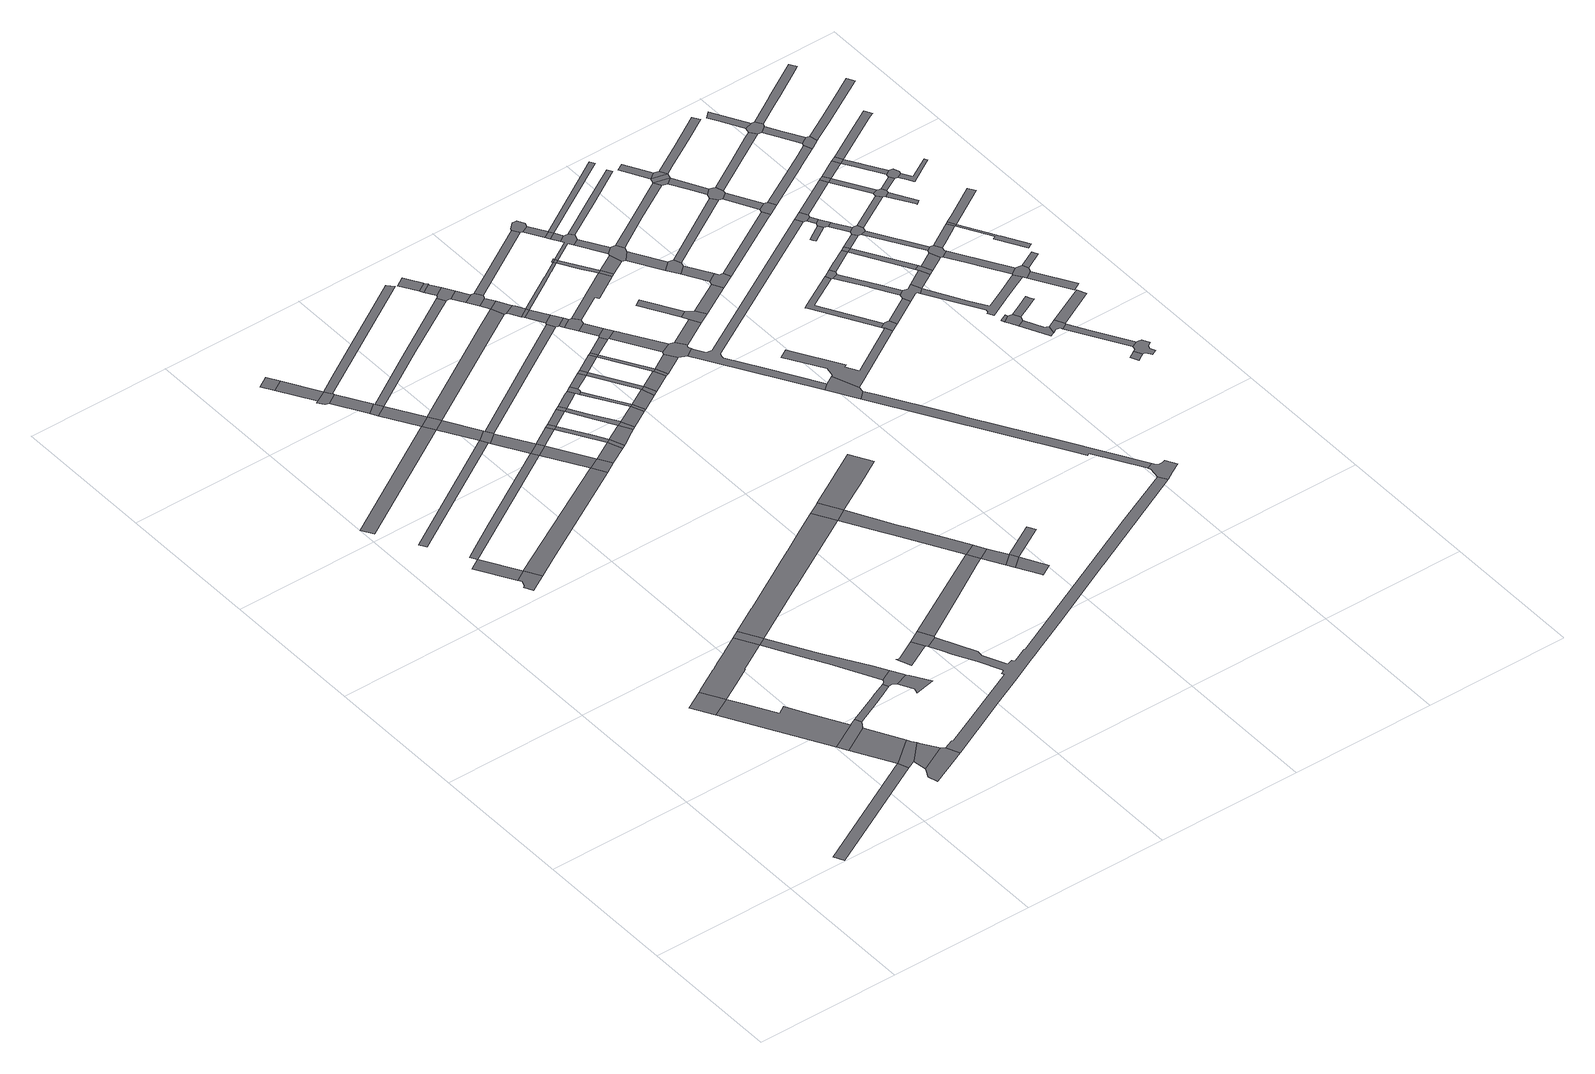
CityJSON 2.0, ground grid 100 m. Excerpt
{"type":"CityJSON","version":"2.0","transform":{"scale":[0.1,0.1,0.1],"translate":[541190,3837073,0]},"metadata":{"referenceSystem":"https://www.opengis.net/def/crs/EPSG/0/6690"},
"CityObjects":{
"road1":{"type":"Road","geometry":[{"type":"MultiSurface","lod":"1","boundaries":[[[0,1,2,3]]]}]},
"road2":{"type":"Road","geometry":[{"type":"MultiSurface","lod":"1","boundaries":[[[4,5,6,7]]]}]},
"road3":{"type":"Road","attributes":{"RoadStructureAttribute.sectionType":"1"},"geometry":[{"type":"MultiSurface","lod":"1","boundaries":[[[8,9,10,11,12,7,6,13,14,15]]]}]},
"road4":{"type":"Road","geometry":[{"type":"MultiSurface","lod":"1","boundaries":[[[16,15,14,17,18,19]]]}]},
"road5":{"type":"Road","attributes":{"RoadStructureAttribute.sectionType":"1"},"geometry":[{"type":"MultiSurface","lod":"1","boundaries":[[[18,17,0,20]]]}]},
"road6":{"type":"Road","attributes":{"RoadStructureAttribute.sectionType":"1"},"geometry":[{"type":"MultiSurface","lod":"1","boundaries":[[[21,22,23,24]]]}]},
"road7":{"type":"Road","geometry":[{"type":"MultiSurface","lod":"1","boundaries":[[[25,20,0,3,26,27]]]}]},
"road8":{"type":"Road","geometry":[{"type":"MultiSurface","lod":"1","boundaries":[[[24,23,28,29,30,31,32,33]]]}]},
"road9":{"type":"Road","attributes":{"RoadStructureAttribute.sectionType":"1"},"geometry":[{"type":"MultiSurface","lod":"1","boundaries":[[[34,35,36,37,38,39,40,41,42,43,4,7,44,45,46,47,48]]]}]},
"road10":{"type":"Road","geometry":[{"type":"MultiSurface","lod":"1","boundaries":[[[49,50,51,52,53,54,55]]]}]},
"road11":{"type":"Road","attributes":{"RoadStructureAttribute.sectionType":"1"},"geometry":[{"type":"MultiSurface","lod":"1","boundaries":[[[56,27,26,50,49]]]}]},
"road12":{"type":"Road","attributes":{"RoadStructureAttribute.sectionType":"1"},"geometry":[{"type":"MultiSurface","lod":"1","boundaries":[[[57,58,59,60,16,19,61,62,63,64]]]}]},
"road13":{"type":"Road","attributes":{"RoadStructureAttribute.sectionType":"1"},"geometry":[{"type":"MultiSurface","lod":"1","boundaries":[[[65,66,67,68]]]}]},
"road14":{"type":"Road","geometry":[{"type":"MultiSurface","lod":"1","boundaries":[[[69,34,48,70]]]}]},
"road15":{"type":"Road","attributes":{"RoadStructureAttribute.sectionType":"1"},"geometry":[{"type":"MultiSurface","lod":"1","boundaries":[[[71,72,73,74,75,76]]]}]},
"road16":{"type":"Road","attributes":{"RoadStructureAttribute.sectionType":"1"},"geometry":[{"type":"MultiSurface","lod":"1","boundaries":[[[77,78,79,70,48,80,81,82,83,84,85,86]]]}]},
"road17":{"type":"Road","attributes":{"RoadStructureAttribute.sectionType":"1"},"geometry":[{"type":"MultiSurface","lod":"1","boundaries":[[[87,88,89,90,21,91]]]}]},
"road18":{"type":"Road","geometry":[{"type":"MultiSurface","lod":"1","boundaries":[[[92,86,85,93,94,95,57,64,96,97,98]]]}]},
"road19":{"type":"Road","attributes":{"RoadStructureAttribute.sectionType":"1"},"geometry":[{"type":"MultiSurface","lod":"1","boundaries":[[[99,24,33,100,101]]]}]},
"road20":{"type":"Road","geometry":[{"type":"MultiSurface","lod":"1","boundaries":[[[102,103,104,105,98,97]]]}]},
"road21":{"type":"Road","geometry":[{"type":"MultiSurface","lod":"1","boundaries":[[[106,107,108,109]]]}]},
"road22":{"type":"Road","attributes":{"RoadStructureAttribute.sectionType":"1"},"geometry":[{"type":"MultiSurface","lod":"1","boundaries":[[[109,108,110,111]]]}]},
"road23":{"type":"Road","geometry":[{"type":"MultiSurface","lod":"1","boundaries":[[[111,110,112,113,114,115,116,117,118,119]]]}]},
"road24":{"type":"Road","attributes":{"RoadStructureAttribute.sectionType":"1"},"geometry":[{"type":"MultiSurface","lod":"1","boundaries":[[[117,116,120,121,122]]]}]},
"road25":{"type":"Road","geometry":[{"type":"MultiSurface","lod":"1","boundaries":[[[122,121,123,124,125]]]}]},
"road26":{"type":"Road","attributes":{"RoadStructureAttribute.sectionType":"1"},"geometry":[{"type":"MultiSurface","lod":"1","boundaries":[[[126,127,128,129,130,131]]]}]},
"road27":{"type":"Road","attributes":{"RoadStructureAttribute.sectionType":"1"},"geometry":[{"type":"MultiSurface","lod":"1","boundaries":[[[124,123,65,132]]]}]},
"road28":{"type":"Road","geometry":[{"type":"MultiSurface","lod":"1","boundaries":[[[132,65,68,133]]]}]},
"road29":{"type":"Road","attributes":{"RoadStructureAttribute.sectionType":"1"},"geometry":[{"type":"MultiSurface","lod":"1","boundaries":[[[133,68,71,134]]]}]},
"road30":{"type":"Road","geometry":[{"type":"MultiSurface","lod":"1","boundaries":[[[135,126,131,136,137,138]]]}]},
"road31":{"type":"Road","attributes":{"RoadStructureAttribute.sectionType":"1"},"geometry":[{"type":"MultiSurface","lod":"1","boundaries":[[[139,140,141,142,143,144,145,146,147,148,149,69,70,150,151,152]]]}]},
"road32":{"type":"Road","geometry":[{"type":"MultiSurface","lod":"1","boundaries":[[[134,71,76,153,154,155,156]]]}]},
"road33":{"type":"Road","attributes":{"RoadStructureAttribute.sectionType":"1"},"geometry":[{"type":"MultiSurface","lod":"1","boundaries":[[[154,153,87,157]]]}]},
"road34":{"type":"Road","geometry":[{"type":"MultiSurface","lod":"1","boundaries":[[[157,87,91,158]]]}]},
"road35":{"type":"Road","attributes":{"RoadStructureAttribute.sectionType":"1"},"geometry":[{"type":"MultiSurface","lod":"1","boundaries":[[[159,158,91,160,99,161]]]}]},
"road36":{"type":"Road","geometry":[{"type":"MultiSurface","lod":"1","boundaries":[[[161,99,101,162,163]]]}]},
"road37":{"type":"Road","attributes":{"RoadStructureAttribute.sectionType":"1"},"geometry":[{"type":"MultiSurface","lod":"1","boundaries":[[[164,157,158,165,166]]]}]},
"road38":{"type":"Road","attributes":{"RoadStructureAttribute.sectionType":"1"},"geometry":[{"type":"MultiSurface","lod":"1","boundaries":[[[167,168,169,170,171,172,111,119,173]]]}]},
"road39":{"type":"Road","geometry":[{"type":"MultiSurface","lod":"1","boundaries":[[[174,164,166,175]]]}]},
"road40":{"type":"Road","attributes":{"RoadStructureAttribute.sectionType":"1"},"geometry":[{"type":"MultiSurface","lod":"1","boundaries":[[[176,177,163,162,178]]]}]},
"road41":{"type":"Road","attributes":{"RoadStructureAttribute.sectionType":"1"},"geometry":[{"type":"MultiSurface","lod":"1","boundaries":[[[179,175,166,176,180]]]}]},
"road42":{"type":"Road","attributes":{"RoadStructureAttribute.sectionType":"1"},"geometry":[{"type":"MultiSurface","lod":"1","boundaries":[[[181,182,125,124,183,184]]]}]},
"road43":{"type":"Road","attributes":{"RoadStructureAttribute.sectionType":"1"},"geometry":[{"type":"MultiSurface","lod":"1","boundaries":[[[185,174,175,186,187,188,189,190]]]}]},
"road44":{"type":"Road","geometry":[{"type":"MultiSurface","lod":"1","boundaries":[[[180,176,178,191,192]]]}]},
"road45":{"type":"Road","attributes":{"RoadStructureAttribute.sectionType":"1"},"geometry":[{"type":"MultiSurface","lod":"1","boundaries":[[[193,135,138,194,195,196,197]]]}]},
"road46":{"type":"Road","attributes":{"RoadStructureAttribute.sectionType":"1"},"geometry":[{"type":"MultiSurface","lod":"1","boundaries":[[[198,199,200,132,133,201,202]]]}]},
"road47":{"type":"Road","geometry":[{"type":"MultiSurface","lod":"1","boundaries":[[[203,185,190,204]]]}]},
"road48":{"type":"Road","attributes":{"RoadStructureAttribute.sectionType":"1"},"geometry":[{"type":"MultiSurface","lod":"1","boundaries":[[[205,206,207,192,191,208,209,210]]]}]},
"road49":{"type":"Road","attributes":{"RoadStructureAttribute.sectionType":"1"},"geometry":[{"type":"MultiSurface","lod":"1","boundaries":[[[211,204,190,212,213,214,215]]]}]},
"road50":{"type":"Road","attributes":{"RoadStructureAttribute.sectionType":"1"},"geometry":[{"type":"MultiSurface","lod":"1","boundaries":[[[216,217,156,155,218,219]]]}]},
"road51":{"type":"Road","attributes":{"RoadStructureAttribute.sectionType":"1"},"geometry":[{"type":"MultiSurface","lod":"1","boundaries":[[[220,221,203,204,222,223,224]]]}]},
"road52":{"type":"Road","geometry":[{"type":"MultiSurface","lod":"1","boundaries":[[[214,213,225,205,210,226]]]}]},
"road53":{"type":"Road","geometry":[{"type":"MultiSurface","lod":"1","boundaries":[[[215,214,227]]]}]},
"road54":{"type":"Road","geometry":[{"type":"MultiSurface","lod":"1","boundaries":[[[228,229,139,152,230]]]}]},
"road55":{"type":"Road","geometry":[{"type":"MultiSurface","lod":"1","boundaries":[[[231,232,233,234,235,236,237,238,239,240,241,242,243,137,136,244,245,246,247,248,249,250,251,252,253,55,54,254,255,256,257,258,259,260,261,262,263,264,265,266,267,268]]]}]},
"road56":{"type":"Road","geometry":[{"type":"MultiSurface","lod":"1","boundaries":[[[269,220,224,270,271,272,273,274]]]}]},
"road57":{"type":"Road","attributes":{"RoadStructureAttribute.sectionType":"1"},"geometry":[{"type":"MultiSurface","lod":"1","boundaries":[[[275,276,277,227,214,226,278]]]}]},
"road58":{"type":"Road","attributes":{"RoadStructureAttribute.sectionType":"1"},"geometry":[{"type":"MultiSurface","lod":"1","boundaries":[[[279,272,271,275,280]]]}]},
"road59":{"type":"Road","attributes":{"RoadStructureAttribute.sectionType":"1"},"geometry":[{"type":"MultiSurface","lod":"1","boundaries":[[[281,282,230,152,283,284,285,193,286]]]}]},
"road60":{"type":"Road","attributes":{"RoadStructureAttribute.sectionType":"1"},"geometry":[{"type":"MultiSurface","lod":"1","boundaries":[[[287,269,274,288,289]]]}]},
"road61":{"type":"Road","geometry":[{"type":"MultiSurface","lod":"1","boundaries":[[[280,275,278,290]]]}]},
"road62":{"type":"Road","geometry":[{"type":"MultiSurface","lod":"1","boundaries":[[[291,287,289,292]]]}]},
"road63":{"type":"Road","attributes":{"RoadStructureAttribute.sectionType":"1"},"geometry":[{"type":"MultiSurface","lod":"1","boundaries":[[[293,294,295,280,290,296]]]}]},
"road64":{"type":"Road","geometry":[{"type":"MultiSurface","lod":"1","boundaries":[[[286,193,197,297]]]}]},
"road65":{"type":"Road","attributes":{"RoadStructureAttribute.sectionType":"1"},"geometry":[{"type":"MultiSurface","lod":"1","boundaries":[[[297,197,298,299]]]}]},
"road66":{"type":"Road","attributes":{"RoadStructureAttribute.sectionType":"1"},"geometry":[{"type":"MultiSurface","lod":"1","boundaries":[[[292,289,293,300]]]}]},
"road67":{"type":"Road","attributes":{"RoadStructureAttribute.sectionType":"1"},"geometry":[{"type":"MultiSurface","lod":"1","boundaries":[[[301,302,303,304,305,306]]]}]},
"road68":{"type":"Road","geometry":[{"type":"MultiSurface","lod":"1","boundaries":[[[299,298,307,308]]]}]},
"road69":{"type":"Road","attributes":{"RoadStructureAttribute.sectionType":"1"},"geometry":[{"type":"MultiSurface","lod":"1","boundaries":[[[309,291,292,310,311]]]}]},
"road70":{"type":"Road","attributes":{"RoadStructureAttribute.sectionType":"1"},"geometry":[{"type":"MultiSurface","lod":"1","boundaries":[[[312,313,314,315,316,317,318,319,228,230]]]}]},
"road71":{"type":"Road","geometry":[{"type":"MultiSurface","lod":"1","boundaries":[[[306,305,320,321,322]]]}]},
"road72":{"type":"Road","geometry":[{"type":"MultiSurface","lod":"1","boundaries":[[[300,293,296,323]]]}]},
"road73":{"type":"Road","geometry":[{"type":"MultiSurface","lod":"1","boundaries":[[[324,325,326,308,307]]]}]},
"road74":{"type":"Road","attributes":{"RoadStructureAttribute.sectionType":"1"},"geometry":[{"type":"MultiSurface","lod":"1","boundaries":[[[327,321,320,328,329]]]}]},
"road75":{"type":"Road","geometry":[{"type":"MultiSurface","lod":"1","boundaries":[[[329,328,330,181,184,331,332,333,334,335]]]}]},
"road76":{"type":"Road","attributes":{"RoadStructureAttribute.sectionType":"1"},"geometry":[{"type":"MultiSurface","lod":"1","boundaries":[[[335,334,336,337]]]}]},
"road77":{"type":"Road","geometry":[{"type":"MultiSurface","lod":"1","boundaries":[[[338,309,311,339]]]}]},
"road78":{"type":"Road","geometry":[{"type":"MultiSurface","lod":"1","boundaries":[[[340,341,337,336,342,343,344,345,346,347]]]}]},
"road79":{"type":"Road","attributes":{"RoadStructureAttribute.sectionType":"1"},"geometry":[{"type":"MultiSurface","lod":"1","boundaries":[[[348,349,350,300,323,351]]]}]},
"road80":{"type":"Road","attributes":{"RoadStructureAttribute.sectionType":"1"},"geometry":[{"type":"MultiSurface","lod":"1","boundaries":[[[343,342,352,353]]]}]},
"road81":{"type":"Road","geometry":[{"type":"MultiSurface","lod":"1","boundaries":[[[354,355,356,353,352,198,202,357,358]]]}]},
"road82":{"type":"Road","attributes":{"RoadStructureAttribute.sectionType":"1"},"geometry":[{"type":"MultiSurface","lod":"1","boundaries":[[[339,311,348,359]]]}]},
"road83":{"type":"Road","attributes":{"RoadStructureAttribute.sectionType":"1"},"geometry":[{"type":"MultiSurface","lod":"1","boundaries":[[[360,361,358,357,362,363,364,365]]]}]},
"road84":{"type":"Road","geometry":[{"type":"MultiSurface","lod":"1","boundaries":[[[365,364,366,367]]]}]},
"road85":{"type":"Road","attributes":{"RoadStructureAttribute.sectionType":"1"},"geometry":[{"type":"MultiSurface","lod":"1","boundaries":[[[368,369,299,308]]]}]},
"road86":{"type":"Road","attributes":{"RoadStructureAttribute.sectionType":"1"},"geometry":[{"type":"MultiSurface","lod":"1","boundaries":[[[370,338,339,371,372]]]}]},
"road87":{"type":"Road","attributes":{"RoadStructureAttribute.sectionType":"1"},"geometry":[{"type":"MultiSurface","lod":"1","boundaries":[[[367,366,373,374]]]}]},
"road88":{"type":"Road","geometry":[{"type":"MultiSurface","lod":"1","boundaries":[[[359,348,351,375]]]}]},
"road89":{"type":"Road","geometry":[{"type":"MultiSurface","lod":"1","boundaries":[[[374,373,216,219,376,377,378]]]}]},
"road90":{"type":"Road","attributes":{"RoadStructureAttribute.sectionType":"1"},"geometry":[{"type":"MultiSurface","lod":"1","boundaries":[[[378,377,379,380]]]}]},
"road91":{"type":"Road","geometry":[{"type":"MultiSurface","lod":"1","boundaries":[[[381,380,379,382,383,384,385,386,387]]]}]},
"road92":{"type":"Road","attributes":{"RoadStructureAttribute.sectionType":"1"},"geometry":[{"type":"MultiSurface","lod":"1","boundaries":[[[388,383,382,389,390]]]}]},
"road93":{"type":"Road","attributes":{"RoadStructureAttribute.sectionType":"1"},"geometry":[{"type":"MultiSurface","lod":"1","boundaries":[[[391,359,375,392]]]}]},
"road94":{"type":"Road","geometry":[{"type":"MultiSurface","lod":"1","boundaries":[[[390,389,393,394,395,396,370,372,397,398,399]]]}]},
"road95":{"type":"Road","attributes":{"RoadStructureAttribute.sectionType":"1"},"geometry":[{"type":"MultiSurface","lod":"1","boundaries":[[[400,401,402,403,399,398,404,405]]]}]},
"road96":{"type":"Road","geometry":[{"type":"MultiSurface","lod":"1","boundaries":[[[405,404,406,391,392,407,408,409,410,411,412,413,414,415,416,417,418]]]}]},
"road97":{"type":"Road","attributes":{"RoadStructureAttribute.sectionType":"1"},"geometry":[{"type":"MultiSurface","lod":"1","boundaries":[[[419,420,421,422,365,367,423,424,425,426,427,428]]]}]},
"road98":{"type":"Road","attributes":{"RoadStructureAttribute.sectionType":"1"},"geometry":[{"type":"MultiSurface","lod":"1","boundaries":[[[429,430,431,347,346,432]]]}]},
"road99":{"type":"Road","attributes":{"RoadStructureAttribute.sectionType":"1"},"geometry":[{"type":"MultiSurface","lod":"1","boundaries":[[[433,387,386,434,435,436,437,438]]]}]},
"road100":{"type":"Road","attributes":{"RoadStructureAttribute.sectionType":"1"},"geometry":[{"type":"MultiSurface","lod":"1","boundaries":[[[439,440,418,417,441]]]}]},
"road101":{"type":"Road","geometry":[{"type":"MultiSurface","lod":"1","boundaries":[[[442,443,419,444]]]}]},
"road102":{"type":"Road","geometry":[{"type":"MultiSurface","lod":"1","boundaries":[[[444,419,428,445]]]}]},
"road103":{"type":"Road","attributes":{"RoadStructureAttribute.sectionType":"1"},"geometry":[{"type":"MultiSurface","lod":"1","boundaries":[[[446,447,448,449]]]}]},
"road104":{"type":"Road","geometry":[{"type":"MultiSurface","lod":"1","boundaries":[[[450,451,452,453,454,455]]]}]},
"road105":{"type":"Road","attributes":{"RoadStructureAttribute.sectionType":"1"},"geometry":[{"type":"MultiSurface","lod":"1","boundaries":[[[445,428,456,457,433,458]]]}]},
"road106":{"type":"Road","geometry":[{"type":"MultiSurface","lod":"1","boundaries":[[[449,448,439,441,459,460]]]}]},
"road107":{"type":"Road","geometry":[{"type":"MultiSurface","lod":"1","boundaries":[[[458,433,438,461]]]}]},
"road108":{"type":"Road","geometry":[{"type":"MultiSurface","lod":"1","boundaries":[[[462,463,429,432,464,465,466,467]]]}]},
"road109":{"type":"Road","geometry":[{"type":"MultiSurface","lod":"1","boundaries":[[[468,469,470,471,444,445,472,473,474,475,476]]]}]},
"road110":{"type":"Road","attributes":{"RoadStructureAttribute.sectionType":"1"},"geometry":[{"type":"MultiSurface","lod":"1","boundaries":[[[477,465,464,478,479]]]}]},
"road111":{"type":"Road","attributes":{"RoadStructureAttribute.sectionType":"1"},"geometry":[{"type":"MultiSurface","lod":"1","boundaries":[[[480,458,461,481]]]}]},
"road112":{"type":"Road","geometry":[{"type":"MultiSurface","lod":"1","boundaries":[[[479,478,482,483]]]}]},
"road113":{"type":"Road","attributes":{"RoadStructureAttribute.sectionType":"1"},"geometry":[{"type":"MultiSurface","lod":"1","boundaries":[[[483,482,470,469]]]}]},
"road114":{"type":"Road","attributes":{"RoadStructureAttribute.sectionType":"1"},"geometry":[{"type":"MultiSurface","lod":"1","boundaries":[[[474,473,484,485,486]]]}]},
"road115":{"type":"Road","attributes":{"RoadStructureAttribute.sectionType":"1"},"geometry":[{"type":"MultiSurface","lod":"1","boundaries":[[[487,460,459,488]]]}]},
"road116":{"type":"Road","geometry":[{"type":"MultiSurface","lod":"1","boundaries":[[[486,485,480,481,489,490,491,492]]]}]},
"road117":{"type":"Road","attributes":{"RoadStructureAttribute.sectionType":"1"},"geometry":[{"type":"MultiSurface","lod":"1","boundaries":[[[493,494,495,496,454,453,497,498,499,500,501]]]}]},
"road118":{"type":"Road","attributes":{"RoadStructureAttribute.sectionType":"1"},"geometry":[{"type":"MultiSurface","lod":"1","boundaries":[[[502,503,504,505,506,507,508,509,450,455,510,511,512]]]}]},
"road119":{"type":"Road","attributes":{"RoadStructureAttribute.sectionType":"1"},"geometry":[{"type":"MultiSurface","lod":"1","boundaries":[[[513,490,489,514,515]]]}]},
"road120":{"type":"Road","attributes":{"RoadStructureAttribute.sectionType":"1"},"geometry":[{"type":"MultiSurface","lod":"1","boundaries":[[[516,517,518,519,520,521,522,523,408,407,524,525,526,452,451,527,528,529,530,531,532]]]}]},
"road121":{"type":"Road","geometry":[{"type":"MultiSurface","lod":"1","boundaries":[[[515,514,533,534,535,536]]]}]},
"road122":{"type":"Road","attributes":{"RoadStructureAttribute.sectionType":"1"},"geometry":[{"type":"MultiSurface","lod":"1","boundaries":[[[534,533,537,538]]]}]},
"road123":{"type":"Road","geometry":[{"type":"MultiSurface","lod":"1","boundaries":[[[539,538,537,487,488,540,541]]]}]},
"road124":{"type":"Road","attributes":{"RoadStructureAttribute.sectionType":"1"},"geometry":[{"type":"MultiSurface","lod":"1","boundaries":[[[542,479,483,543]]]}]},
"road125":{"type":"Road","geometry":[{"type":"MultiSurface","lod":"1","boundaries":[[[544,545,546,501,500,547,231,268,548,549,550]]]}]},
"road126":{"type":"Road","attributes":{"RoadStructureAttribute.sectionType":"1"},"geometry":[{"type":"MultiSurface","lod":"1","boundaries":[[[551,552,476,475,553,554]]]}]},
"road127":{"type":"Road","attributes":{"RoadStructureAttribute.sectionType":"1"},"geometry":[{"type":"MultiSurface","lod":"1","boundaries":[[[555,556,557,558,559,560,561,562,563]]]}]},
"road128":{"type":"Road","attributes":{"RoadStructureAttribute.sectionType":"1"},"geometry":[{"type":"MultiSurface","lod":"1","boundaries":[[[564,565,492,491,566,567,568]]]}]},
"road129":{"type":"Road","geometry":[{"type":"MultiSurface","lod":"1","boundaries":[[[569,560,559,570,512,511,571,572]]]}]},
"road130":{"type":"Road","attributes":{"RoadStructureAttribute.sectionType":"1"},"geometry":[{"type":"MultiSurface","lod":"1","boundaries":[[[573,574,536,535,575]]]}]},
"road131":{"type":"Road","attributes":{"RoadStructureAttribute.sectionType":"1"},"geometry":[{"type":"MultiSurface","lod":"1","boundaries":[[[576,541,540,577,578]]]}]},
"road132":{"type":"Road","attributes":{"RoadStructureAttribute.sectionType":"1"},"geometry":[{"type":"MultiSurface","lod":"1","boundaries":[[[579,572,571,580]]]}]},
"road133":{"type":"Road","geometry":[{"type":"MultiSurface","lod":"1","boundaries":[[[581,582,555,563,583,584,585]]]}]},
"road134":{"type":"Road","attributes":{"RoadStructureAttribute.sectionType":"1"},"geometry":[{"type":"MultiSurface","lod":"1","boundaries":[[[586,587,584,583,588,589,590,591,592]]]}]},
"road135":{"type":"Road","attributes":{"RoadStructureAttribute.sectionType":"1"},"geometry":[{"type":"MultiSurface","lod":"1","boundaries":[[[593,594,595,596,597,598,599]]]}]},
"road136":{"type":"Road","geometry":[{"type":"MultiSurface","lod":"1","boundaries":[[[564,568,600,601]]]}]},
"road137":{"type":"Road","attributes":{"RoadStructureAttribute.sectionType":"1"},"geometry":[{"type":"MultiSurface","lod":"1","boundaries":[[[602,603,604,581,585,605,606]]]}]},
"road138":{"type":"Road","attributes":{"RoadStructureAttribute.sectionType":"1"},"geometry":[{"type":"MultiSurface","lod":"1","boundaries":[[[598,564,601,607]]]}]},
"road139":{"type":"Road","geometry":[{"type":"MultiSurface","lod":"1","boundaries":[[[608,609,610,592,591,611,579,580,612,613,614,615]]]}]},
"road140":{"type":"Road","geometry":[{"type":"MultiSurface","lod":"1","boundaries":[[[599,598,607,616]]]}]},
"road141":{"type":"Road","attributes":{"RoadStructureAttribute.sectionType":"1"},"geometry":[{"type":"MultiSurface","lod":"1","boundaries":[[[601,600,617,618,619]]]}]},
"road142":{"type":"Road","geometry":[{"type":"MultiSurface","lod":"1","boundaries":[[[619,618,573,575,620,621,622,623,624]]]}]},
"road143":{"type":"Road","geometry":[{"type":"MultiSurface","lod":"1","boundaries":[[[625,602,606,626]]]}]},
"road144":{"type":"Road","attributes":{"RoadStructureAttribute.sectionType":"1"},"geometry":[{"type":"MultiSurface","lod":"1","boundaries":[[[621,620,627,628]]]}]},
"road145":{"type":"Road","geometry":[{"type":"MultiSurface","lod":"1","boundaries":[[[629,630,631,632,633,634]]]}]},
"road146":{"type":"Road","geometry":[{"type":"MultiSurface","lod":"1","boundaries":[[[635,636,637,638]]]}]},
"road147":{"type":"Road","attributes":{"RoadStructureAttribute.sectionType":"1"},"geometry":[{"type":"MultiSurface","lod":"1","boundaries":[[[639,640,608,615,641]]]}]},
"road148":{"type":"Road","geometry":[{"type":"MultiSurface","lod":"1","boundaries":[[[628,627,576,578,642,643]]]}]},
"road149":{"type":"Road","geometry":[{"type":"MultiSurface","lod":"1","boundaries":[[[644,638,637,645,646,647,648,649]]]}]},
"road150":{"type":"Road","attributes":{"RoadStructureAttribute.sectionType":"1"},"geometry":[{"type":"MultiSurface","lod":"1","boundaries":[[[626,606,650,651]]]}]},
"road151":{"type":"Road","attributes":{"RoadStructureAttribute.sectionType":"1"},"geometry":[{"type":"MultiSurface","lod":"1","boundaries":[[[652,653,647,646,654,655,656,657,658]]]}]},
"road152":{"type":"Road","attributes":{"RoadStructureAttribute.sectionType":"1"},"geometry":[{"type":"MultiSurface","lod":"1","boundaries":[[[659,625,626,660]]]}]},
"road153":{"type":"Road","geometry":[{"type":"MultiSurface","lod":"1","boundaries":[[[661,516,532,662,663,664]]]}]},
"road154":{"type":"Road","attributes":{"RoadStructureAttribute.sectionType":"1"},"geometry":[{"type":"MultiSurface","lod":"1","boundaries":[[[663,662,665,666]]]}]},
"road155":{"type":"Road","geometry":[{"type":"MultiSurface","lod":"1","boundaries":[[[667,651,650,668,639,641,669,670]]]}]},
"road156":{"type":"Road","geometry":[{"type":"MultiSurface","lod":"1","boundaries":[[[666,665,671,629,634,672,673,674]]]}]},
"road157":{"type":"Road","attributes":{"RoadStructureAttribute.sectionType":"1"},"geometry":[{"type":"MultiSurface","lod":"1","boundaries":[[[675,676,677,678,615,614,679,680,681,682,683,684,685,686]]]}]},
"road158":{"type":"Road","attributes":{"RoadStructureAttribute.sectionType":"1"},"geometry":[{"type":"MultiSurface","lod":"1","boundaries":[[[687,674,673,688,689,690]]]}]},
"road159":{"type":"Road","geometry":[{"type":"MultiSurface","lod":"1","boundaries":[[[691,692,658,657,693,694,695,696,697]]]}]},
"road160":{"type":"Road","geometry":[{"type":"MultiSurface","lod":"1","boundaries":[[[690,689,698,699,700,659,660,701,702,703,704,705]]]}]},
"road161":{"type":"Road","attributes":{"RoadStructureAttribute.sectionType":"1"},"geometry":[{"type":"MultiSurface","lod":"1","boundaries":[[[706,707,708,709,710,649,648]]]}]},
"road162":{"type":"Road","attributes":{"RoadStructureAttribute.sectionType":"1"},"geometry":[{"type":"MultiSurface","lod":"1","boundaries":[[[711,670,669,712,713]]]}]},
"road163":{"type":"Road","geometry":[{"type":"MultiSurface","lod":"1","boundaries":[[[714,715,716,717,718,719,720,721]]]}]},
"road164":{"type":"Road","attributes":{"RoadStructureAttribute.sectionType":"1"},"geometry":[{"type":"MultiSurface","lod":"1","boundaries":[[[722,723,616,607,724,725,726,727]]]}]},
"road165":{"type":"Road","attributes":{"RoadStructureAttribute.sectionType":"1"},"geometry":[{"type":"MultiSurface","lod":"1","boundaries":[[[728,696,695,729,730]]]}]},
"road166":{"type":"Road","attributes":{"RoadStructureAttribute.sectionType":"1"},"geometry":[{"type":"MultiSurface","lod":"1","boundaries":[[[703,702,731,732]]]}]},
"road167":{"type":"Road","attributes":{"RoadStructureAttribute.sectionType":"1"},"geometry":[{"type":"MultiSurface","lod":"1","boundaries":[[[733,661,664,734,735]]]}]},
"road168":{"type":"Road","geometry":[{"type":"MultiSurface","lod":"1","boundaries":[[[736,737,730,729,738,739,740,714,721,741,742,743,744,745,746,747,748,749]]]}]},
"road169":{"type":"Road","attributes":{"RoadStructureAttribute.sectionType":"1"},"geometry":[{"type":"MultiSurface","lod":"1","boundaries":[[[750,751,752,624,623,753,754]]]}]},
"road170":{"type":"Road","geometry":[{"type":"MultiSurface","lod":"1","boundaries":[[[755,732,731,756,711,713,757,758,759,760,761]]]}]},
"road171":{"type":"Road","attributes":{"RoadStructureAttribute.sectionType":"1"},"geometry":[{"type":"MultiSurface","lod":"1","boundaries":[[[762,691,697,763]]]}]},
"road172":{"type":"Road","attributes":{"RoadStructureAttribute.sectionType":"1"},"geometry":[{"type":"MultiSurface","lod":"1","boundaries":[[[764,765,643,642,766,767,768]]]}]},
"road173":{"type":"Road","attributes":{"RoadStructureAttribute.sectionType":"1"},"geometry":[{"type":"MultiSurface","lod":"1","boundaries":[[[769,758,757,770,771,772,773]]]}]},
"road174":{"type":"Road","attributes":{"RoadStructureAttribute.sectionType":"1"},"geometry":[{"type":"MultiSurface","lod":"1","boundaries":[[[774,705,704,775]]]}]},
"road175":{"type":"Road","geometry":[{"type":"MultiSurface","lod":"1","boundaries":[[[773,772,686,685,776,777,778,779]]]}]},
"road176":{"type":"Road","attributes":{"RoadStructureAttribute.sectionType":"1"},"geometry":[{"type":"MultiSurface","lod":"1","boundaries":[[[780,781,761,760,782,783,784,785]]]}]},
"road177":{"type":"Road","geometry":[{"type":"MultiSurface","lod":"1","boundaries":[[[786,733,735,787]]]}]},
"road178":{"type":"Road","attributes":{"RoadStructureAttribute.sectionType":"1"},"geometry":[{"type":"MultiSurface","lod":"1","boundaries":[[[777,776,788,789]]]}]},
"road179":{"type":"Road","attributes":{"RoadStructureAttribute.sectionType":"1"},"geometry":[{"type":"MultiSurface","lod":"1","boundaries":[[[735,790,791,787]]]}]},
"road180":{"type":"Road","geometry":[{"type":"MultiSurface","lod":"1","boundaries":[[[792,793,794,795,791,790,774,775,796,797,798,799,800]]]}]},
"road181":{"type":"Road","attributes":{"RoadStructureAttribute.sectionType":"1"},"geometry":[{"type":"MultiSurface","lod":"1","boundaries":[[[801,786,787,802,803,804,805]]]}]},
"road182":{"type":"Road","geometry":[{"type":"MultiSurface","lod":"1","boundaries":[[[806,780,785,807]]]}]},
"road183":{"type":"Road","attributes":{"RoadStructureAttribute.sectionType":"1"},"geometry":[{"type":"MultiSurface","lod":"1","boundaries":[[[808,809,779,778,810]]]}]},
"road184":{"type":"Road","attributes":{"RoadStructureAttribute.sectionType":"1"},"geometry":[{"type":"MultiSurface","lod":"1","boundaries":[[[811,812,813,814,815,816]]]}]},
"road185":{"type":"Road","geometry":[{"type":"MultiSurface","lod":"1","boundaries":[[[817,818,819,820,821,797,796]]]}]},
"road186":{"type":"Road","geometry":[{"type":"MultiSurface","lod":"1","boundaries":[[[816,815,750,754,822,823,824,825]]]}]},
"road187":{"type":"Road","attributes":{"RoadStructureAttribute.sectionType":"1"},"geometry":[{"type":"MultiSurface","lod":"1","boundaries":[[[826,827,828,807,785,829,830,831,832,833,834]]]}]},
"road188":{"type":"Road","attributes":{"RoadStructureAttribute.sectionType":"1"},"geometry":[{"type":"MultiSurface","lod":"1","boundaries":[[[835,800,799,836]]]}]},
"road189":{"type":"Road","geometry":[{"type":"MultiSurface","lod":"1","boundaries":[[[837,801,805,838]]]}]},
"road190":{"type":"Road","attributes":{"RoadStructureAttribute.sectionType":"1"},"geometry":[{"type":"MultiSurface","lod":"1","boundaries":[[[839,840,823,822,841,842,843]]]}]},
"road191":{"type":"Road","geometry":[{"type":"MultiSurface","lod":"1","boundaries":[[[843,842,764,768,844,845,846,847]]]}]},
"road192":{"type":"Road","attributes":{"RoadStructureAttribute.sectionType":"1"},"geometry":[{"type":"MultiSurface","lod":"1","boundaries":[[[848,849,838,805,850,851,852,853]]]}]},
"road193":{"type":"Road","attributes":{"RoadStructureAttribute.sectionType":"1"},"geometry":[{"type":"MultiSurface","lod":"1","boundaries":[[[854,855,856,806,807,857]]]}]},
"road194":{"type":"Road","geometry":[{"type":"MultiSurface","lod":"1","boundaries":[[[853,852,858,859,835,836,860,861,862,863]]]}]},
"road195":{"type":"Road","attributes":{"RoadStructureAttribute.sectionType":"1"},"geometry":[{"type":"MultiSurface","lod":"1","boundaries":[[[864,865,866,867,868,869,870,871,872,873,861,860]]]}]},
"road196":{"type":"Road","attributes":{"RoadStructureAttribute.sectionType":"1"},"geometry":[{"type":"MultiSurface","lod":"1","boundaries":[[[874,875,876,837,838,877,878,879,880]]]}]},
"road197":{"type":"Road","attributes":{"RoadStructureAttribute.sectionType":"1"},"geometry":[{"type":"MultiSurface","lod":"1","boundaries":[[[881,882,883,825,824,884,885,886,887]]]}]},
"road198":{"type":"Road","attributes":{"RoadStructureAttribute.sectionType":"1"},"geometry":[{"type":"MultiSurface","lod":"1","boundaries":[[[888,889,890,891,847,846,892,893,894]]]}]}
},
"vertices":[
[1200,510,0],[375,73,0],[411,5,0],[1227,438,0],
[673,1741,0],[542,1665,0],[626,1519,0],[760,1590,0],
[1057,1206,0],[1009,1294,0],[988,1334,0],[931,1299,0],[817,1494,0],[821,1177,0],[1006,851,0],[1197,960,0],
[1244,982,0],[1045,784,0],[1235,893,0],[1265,938,0],
[1371,649,0],
[388,3497,0],[309,3449,0],[458,3204,0],[537,3252,0],
[1385,622,0],[1286,469,0],[1405,591,0],
[473,3179,0],[460,3139,0],[445,3130,0],[476,3075,0],[518,3099,0],[598,3145,0],
[1136,2009,0],[1013,1937,0],[1005,1932,0],[939,1895,0],[928,1888,0],[870,1855,0],[859,1848,0],[803,1816,0],[792,1809,0],[711,1763,0],[895,1667,0],[1016,1737,0],[1013,1742,0],[1036,1756,0],[1221,1863,0],
[1487,465,0],[1299,368,0],[1265,302,0],[1286,237,0],[1486,329,0],[1551,361,0],[1508,448,0],
[1415,575,0],
[1572,1135,0],[1464,1085,0],[1456,1081,0],[1431,1069,0],[1458,1031,0],[1485,1045,0],[1494,1049,0],[1590,1096,0],
[871,4658,0],[3,4133,0],[52,4054,0],[920,4581,0],
[1193,2041,0],[1277,1895,0],
[1061,4346,0],[424,3957,0],[325,3896,0],[193,3816,0],[223,3770,0],[1089,4299,0],
[1629,1304,0],[1462,1573,0],[1442,1605,0],[1384,1571,0],[1389,1563,0],[1403,1537,0],[1447,1454,0],[1451,1445,0],[1598,1164,0],[1681,1212,0],
[1228,4071,0],[630,3707,0],[435,3588,0],[362,3543,0],[1256,4023,0],
[1725,1135,0],[1598,1159,0],[1595,1151,0],[1590,1144,0],[1617,1101,0],[1642,1083,0],[1733,1120,0],
[1425,3745,0],[737,3225,0],[1478,3653,0],
[1696,985,0],[1683,946,0],[1824,976,0],[1746,1100,0],
[420,5573,0],[341,5527,0],[389,5449,0],[468,5495,0],
[529,5217,0],[609,5262,0],
[523,5214,0],[515,5209,0],[547,5164,0],[556,5161,0],[570,5156,0],[645,5206,0],[641,5211,0],[638,5216,0],
[695,4949,0],[702,4938,0],[773,4997,0],
[730,4892,0],[808,4939,0],[780,4985,0],
[1941,1338,0],[1797,1256,0],[1779,1260,0],[1776,1263,0],[1812,1163,0],[1986,1257,0],
[952,4706,0],
[997,4628,0],
[1133,4404,0],
[2028,1387,0],[1995,1241,0],[2079,1283,0],[2081,1293,0],
[2195,2621,0],[2012,2516,0],[2003,2510,0],[1879,2438,0],[1871,2434,0],[1804,2395,0],[1793,2388,0],[1638,2299,0],[1625,2292,0],[1394,2158,0],[1383,2151,0],[1701,2141,0],[1719,2151,0],[2280,2475,0],
[1096,4288,0],[1166,4344,0],[1167,4345,0],[1139,4393,0],
[1305,4116,0],
[1334,4071,0],
[1340,4060,0],[1262,4013,0],[1506,3790,0],
[1558,3699,0],[1507,3788,0],
[1444,4201,0],[1373,4095,0],[1472,4156,0],
[1495,5803,0],[1245,5651,0],[910,5446,0],[860,5416,0],[812,5386,0],[761,5355,0],[1532,5761,0],
[1468,4215,0],[1496,4170,0],
[1646,3869,0],[1641,3866,0],[1685,3772,0],
[1617,3978,0],[1670,3883,0],
[1659,5522,0],[1153,5216,0],[1260,5217,0],[1689,5473,0],
[1594,4292,0],[1499,4172,0],[1501,4173,0],[1616,4244,0],[1620,4246,0],[1621,4247,0],
[1709,3786,0],[1671,3883,0],
[2689,1763,0],[2089,1298,0],[2402,1484,0],[2687,1657,0],[2735,1684,0],
[1850,5251,0],[1803,5222,0],[1705,5164,0],[1706,5058,0],[1884,5164,0],
[1619,4307,0],[1646,4262,0],
[1791,3953,0],[1718,3910,0],[1672,3884,0],[1719,3792,0],[1811,3853,0],[1840,3870,0],
[1715,4147,0],[1716,4082,0],[1793,3954,0],[1825,3969,0],[1824,3971,0],
[2025,4937,0],[1709,4745,0],[1710,4678,0],[2051,4887,0],
[1744,4382,0],[1713,4364,0],[1714,4304,0],[1767,4336,0],[1770,4338,0],
[1793,3953,0],[1860,3881,0],
[1825,3970,0],
[2284,2673,0],[2274,2667,0],[2367,2526,0],
[4012,1627,0],[3618,1442,0],[2431,868,0],[2428,872,0],[2416,866,0],[2365,843,0],[2340,832,0],[2321,823,0],[2306,838,0],[2271,825,0],[2266,830,0],[2194,982,0],[2199,1027,0],[2037,1155,0],[2066,1093,0],[2142,952,0],[2211,802,0],[2211,792,0],[2189,782,0],[2196,762,0],[1751,550,0],[1582,471,0],[1577,479,0],[1752,459,0],[1815,490,0],[1974,567,0],[2203,676,0],[2374,759,0],[2407,775,0],[2430,786,0],[2527,834,0],[2609,873,0],[2728,929,0],[3009,1067,0],[3238,1178,0],[3268,1193,0],[3875,1487,0],[4049,1571,0],
[1781,4405,0],[1773,4334,0],[1784,4316,0],[1806,4330,0],[1807,4343,0],[1808,4360,0],
[1957,4043,0],[1951,4040,0],[1949,4039,0],[1991,3958,0],
[1920,4144,0],[1976,4054,0],
[2565,2171,0],[2532,2229,0],[2425,2223,0],[2431,2213,0],[2450,2179,0],[2771,1810,0],
[1897,4474,0],[1915,4424,0],[1924,4429,0],
[2007,3967,0],
[1920,4487,0],[1947,4443,0],
[2103,4125,0],[2100,4124,0],[2098,4123,0],[2128,4037,0],
[2816,1731,0],
[2814,1547,0],[2887,1608,0],
[2129,4140,0],
[1680,5684,0],[1632,5764,0],[1614,5795,0],[1548,5755,0],[1617,5640,0],[1683,5679,0],
[2845,1494,0],[2917,1555,0],
[2049,4564,0],[2067,4516,0],[2075,4521,0],
[2511,2609,0],[2521,2615,0],[2575,2646,0],[2586,2652,0],[2783,2767,0],[2699,2913,0],[2502,2799,0],[2492,2793,0],
[1632,5615,0],[1698,5655,0],[1700,5657,0],
[2162,4057,0],
[2930,1344,0],[2932,1337,0],[3015,1385,0],
[1700,5647,0],[1675,5544,0],[1740,5584,0],
[1671,5529,0],[1702,5472,0],[1708,5471,0],[1718,5470,0],[1721,5470,0],[1785,5510,0],
[1771,5387,0],[1837,5426,0],
[2067,4575,0],[2093,4531,0],
[1842,5425,0],[1839,5426,0],[1815,5312,0],[1881,5351,0],[1882,5353,0],[1883,5356,0],[1890,5375,0],[1860,5421,0],
[2259,4214,0],[2254,4210,0],[2252,4210,0],[2292,4132,0],
[1851,5252,0],[1917,5290,0],
[1956,5224,0],[1940,5251,0],[1928,5271,0],[1900,5164,0],[1971,5199,0],
[2280,4226,0],
[2010,5134,0],[1980,5184,0],[1903,5159,0],[1913,5143,0],[1948,5085,0],[2015,5126,0],
[1960,5066,0],[2026,5106,0],
[3155,1692,0],[3124,1745,0],
[2196,4652,0],[2101,4536,0],[2225,4611,0],
[2029,4952,0],[2095,4992,0],
[2312,4143,0],
[2068,4883,0],[2070,4883,0],[2137,4923,0],
[2089,4853,0],[2155,4892,0],
[2156,4892,0],[2136,4773,0],[2202,4813,0],[2202,4815,0],[2205,4828,0],[2209,4844,0],[2174,4888,0],
[2234,4759,0],[2200,4666,0],[2266,4706,0],
[2402,4298,0],[2452,4224,0],
[2200,4661,0],[2199,4658,0],[2198,4654,0],[2198,4653,0],[2231,4611,0],[2234,4610,0],[2301,4649,0],
[2436,4435,0],[2321,4615,0],[2316,4622,0],[2309,4634,0],[2410,4319,0],[2483,4353,0],
[2409,4317,0],[2505,4199,0],[2561,4241,0],[2557,4249,0],[2555,4259,0],[2555,4264,0],[2555,4267,0],[2556,4270,0],[2557,4272,0],[2558,4274,0],[2561,4277,0],[2565,4280,0],[2518,4345,0],
[2403,5361,0],[2284,5287,0],[2276,5284,0],[2270,5280,0],[2274,5259,0],[2292,5269,0],[2336,5297,0],[2344,5300,0],[2376,5320,0],[2413,5346,0],
[2389,5740,0],[2050,5536,0],[2009,5511,0],[2416,5693,0],
[2554,5117,0],[2253,4870,0],[2400,4958,0],[2414,4934,0],[2420,4937,0],[2598,5044,0],
[2714,4457,0],[2710,4454,0],[2753,4388,0],
[2420,5384,0],[2398,5370,0],[2425,5376,0],
[2436,5358,0],
[2592,4780,0],[2546,4749,0],[2693,4505,0],[2740,4533,0],
[3060,3530,0],[2998,3495,0],[2954,3456,0],[3069,3265,0],[3121,3311,0],[3128,3353,0],
[2497,5207,0],[2522,5167,0],[2576,5130,0],
[2829,4431,0],[2790,4500,0],
[2620,5057,0],
[2432,5793,0],[2391,5755,0],[2431,5689,0],[2480,5716,0],[2491,5741,0],[2463,5789,0],
[2626,5508,0],[2601,5513,0],[2554,5484,0],[2568,5460,0],[2577,5444,0],[2597,5412,0],[2644,5439,0],[2655,5479,0],[2630,5510,0],
[2549,5601,0],[2502,5570,0],[2550,5599,0],
[2705,5207,0],[2725,5119,0],
[2520,5540,0],[2568,5569,0],
[2704,5231,0],[2708,5223,0],[2751,5263,0],
[3015,4628,0],[3054,4559,0],
[2749,5111,0],[2805,5170,0],[2816,5207,0],[2788,5255,0],
[3766,2242,0],[3461,2747,0],[3408,2839,0],[3159,3249,0],[3765,2110,0],[3808,2037,0],[3822,2046,0],[4016,1727,0],[4061,1744,0],
[3545,3665,0],[3221,3468,0],[3171,3552,0],[3190,3562,0],[2994,3887,0],[2931,3853,0],[3082,3605,0],[3071,3536,0],[3180,3384,0],[3598,3635,0],[3577,3685,0],
[2829,5130,0],[2878,4898,0],[2938,4950,0],
[3766,4792,0],[2649,4152,0],[2628,4154,0],[2616,4155,0],[2610,4156,0],[2601,4171,0],[2599,4170,0],[2568,4226,0],[2509,4192,0],[2543,4137,0],[2583,4071,0],[2785,3846,0],[2657,4056,0],[2660,4074,0],[2662,4081,0],[2665,4096,0],[3793,4744,0],
[2930,4813,0],[2988,4865,0],[2994,4890,0],[2976,4942,0],
[3024,4658,0],[3089,4698,0],
[3105,4670,0],[3151,4614,0],[3131,4666,0],
[3132,5950,0],[3150,5918,0],
[4118,1713,0],[4097,1714,0],[4076,1725,0],[4024,1703,0],[4107,1607,0],[4179,1649,0],[4137,1719,0],
[3169,5833,0],[2892,5667,0],[2926,5641,0],[3186,5797,0],
[3590,4274,0],[3337,4130,0],[3320,4120,0],[3330,4104,0],[3565,3705,0],[3599,3725,0],[3378,4101,0],[3382,4109,0],[3603,4235,0],
[3312,5569,0],[3030,5400,0],[2859,5233,0],[3062,5358,0],[3339,5521,0],
[3609,3724,0],[3571,3695,0],[3659,3671,0],[3639,3722,0],
[3488,5252,0],[3467,5239,0],[3521,5208,0],
[3654,4966,0],[3652,4900,0],[3682,4917,0],
[3825,3834,0],[3846,3783,0],
[3643,4304,0],[3593,4276,0],[3614,4233,0],[3654,4246,0],[3664,4268,0],
[3782,4034,0],[3767,4058,0],[3733,4037,0],[3736,4032,0],[3834,3871,0],[3835,3870,0],[3867,3893,0],
[3316,5732,0],[3269,5817,0],[3222,5789,0],[3273,5697,0],[3279,5687,0],[3322,5607,0],[3367,5641,0],
[3376,5510,0],[3420,5543,0],
[3811,4400,0],[3713,4344,0],[3707,4341,0],[3727,4306,0],[3830,4367,0],
[3430,5580,0],
[3942,3906,0],[3906,3884,0],[3885,3889,0],[3831,3856,0],[3911,3822,0],[3926,3825,0],[3937,3807,0],[3971,3836,0],
[3406,5629,0],
[3436,5401,0],[3499,5288,0],[3539,5325,0],
[3544,5201,0],[3590,5234,0],[3592,5240,0],[3595,5258,0],[3578,5311,0],
[3841,4417,0],[3860,4383,0],
[3661,4993,0],[3711,5019,0],
[3836,4662,0],[3743,4605,0],[3726,4594,0],[3736,4576,0],[3746,4559,0],[3855,4630,0],
[4210,3343,0],[4160,3319,0],[4171,3296,0],[4217,3329,0],
[4059,3977,0],[4057,3976,0],[4087,3906,0],
[3764,4964,0],[3736,5013,0],
[4229,3326,0],[4188,3262,0],[4211,3216,0],[4261,3240,0],[4272,3272,0],[4247,3321,0],
[4047,3996,0],[4082,4016,0],
[4336,3106,0],[4325,3111,0],[4301,3035,0],[4306,3025,0],[4321,3033,0],[4336,3041,0],[4348,3100,0],
[3949,4479,0],[3970,4448,0],
[3827,4827,0],[3812,4738,0],[3849,4756,0],[3854,4779,0],
[3843,4688,0],[3877,4709,0],
[4092,3999,0],[4057,3978,0],[4122,3927,0],[4093,3997,0],
[3837,4662,0],[3857,4630,0],[3882,4623,0],[3917,4643,0],
[4331,3534,0],[4193,3464,0],[4187,3465,0],[4116,3582,0],[4149,3448,0],[4149,3429,0],[4136,3421,0],[4158,3382,0],[4332,3469,0],[4446,3526,0],[4505,3555,0],[4471,3605,0],
[3923,4633,0],[3889,4613,0],[3954,4504,0],[3987,4527,0],
[4410,3130,0],[4365,3108,0],[4365,3056,0],[4393,3051,0],[4401,3037,0],[4441,3061,0],[4441,3066,0],
[3954,4502,0],[3950,4482,0],[3949,4480,0],[3972,4449,0],[3990,4444,0],[4030,4455,0],[4035,4483,0],[4022,4522,0],
[4334,3303,0],[4433,3353,0],[4421,3377,0],[4409,3402,0],[4333,3364,0],
[4204,4064,0],[4219,3985,0],[4231,3993,0],
[4603,2615,0],[4553,2585,0],[4567,2559,0],[4576,2541,0],[4579,2536,0],[4581,2533,0],[4582,2534,0],[4632,2566,0],
[3860,5900,0],[3625,5759,0],[3487,5615,0],[3625,5697,0],[3734,5761,0],[3888,5853,0],
[4519,2925,0],[4629,2656,0],[4670,2677,0],
[4209,4088,0],[4241,4108,0],
[4104,4985,0],[4120,4931,0],[4131,4937,0],
[4686,2672,0],[4672,2674,0],[4628,2651,0],[4622,2626,0],[4612,2620,0],[4647,2563,0],[4656,2561,0],[4676,2524,0],[4712,2544,0],[4694,2578,0],[4702,2604,0],[4708,2607,0],[4731,2620,0],[4704,2669,0],
[4038,5585,0],[3987,5555,0],[3810,5449,0],[3817,5390,0],[4073,5541,0],
[4248,4106,0],[4207,4079,0],[4245,3989,0],[4295,4019,0],[4288,4030,0],[4294,4055,0],[4268,4103,0],
[4682,3263,0],[4711,3203,0],
[4222,5290,0],[4143,5245,0],[4073,5140,0],[4100,5156,0],[4242,5237,0],
[4327,3965,0],[4328,3851,0],[4386,3756,0],[4472,3614,0],[4520,3644,0],
[4274,4670,0],[4300,4635,0],
[4518,3533,0],[4570,3565,0],[4585,3598,0],[4567,3637,0],
[4446,4212,0],[4325,4138,0],[4326,4074,0],[4451,4150,0],[4466,4159,0],[4475,4164,0],
[4135,5003,0],[4163,4956,0],
[4676,3273,0],[4727,3304,0],
[4276,4695,0],[4312,4707,0],
[4338,4700,0],[4336,4701,0],[4320,4705,0],[4314,4707,0],[4317,4627,0],[4350,4648,0],[4355,4665,0],[4356,4666,0],[4339,4700,0],
[4266,5078,0],[4164,4956,0],[4174,4962,0],[4292,5029,0],[4293,5030,0],
[4462,4221,0],[4491,4173,0],
[4685,3700,0],[4674,3695,0],[4705,3662,0],
[3967,5881,0],[3925,5843,0],[3964,5775,0],[4038,5645,0],[4049,5626,0],[4101,5643,0],
[4321,4622,0],[4421,4460,0],[4422,4458,0],[4436,4470,0],[4451,4481,0],
[4098,5537,0],[4144,5571,0],[4153,5593,0],[4125,5639,0],
[4632,3927,0],[4629,3932,0],[4618,3952,0],[4602,3943,0],[4586,3934,0],[4583,3932,0],[4588,3922,0],[4694,3740,0],[4728,3760,0],
[4441,4758,0],[4461,4726,0],
[4301,5098,0],[4329,5049,0],
[4207,5458,0],[4200,5471,0],[4153,5443,0],[4226,5314,0],[4274,5342,0],
[4259,5246,0],[4283,5261,0],[4314,5279,0],[4300,5334,0],
[4390,4950,0],[4385,4958,0],[4317,4992,0],[4351,4937,0],[4446,4783,0],[4478,4804,0],
[4744,4392,0],[4536,4265,0],[4515,4253,0],[4773,4345,0],
[4445,4780,0],[4441,4760,0],[4479,4721,0],[4516,4739,0],[4521,4759,0],[4506,4799,0],
[4509,4674,0],[4533,4637,0],[4537,4629,0],[4541,4632,0],[4719,4739,0],[4712,4749,0],[4706,4759,0],[4557,4672,0],[4549,4685,0],[4543,4695,0],
[4694,5324,0],[4566,5250,0],[4316,5106,0],[4680,5251,0],[4718,5272,0],[4720,5272,0],[4723,5274,0],
[4605,5927,0],[4354,5776,0],[4309,5749,0],[4310,5687,0],[4378,5728,0],[4618,5873,0],[4636,5884,0],
[4795,5619,0],[4643,5531,0],[4460,5427,0],[4313,5342,0],[4333,5290,0],[4465,5365,0],[4823,5570,0]
]}
